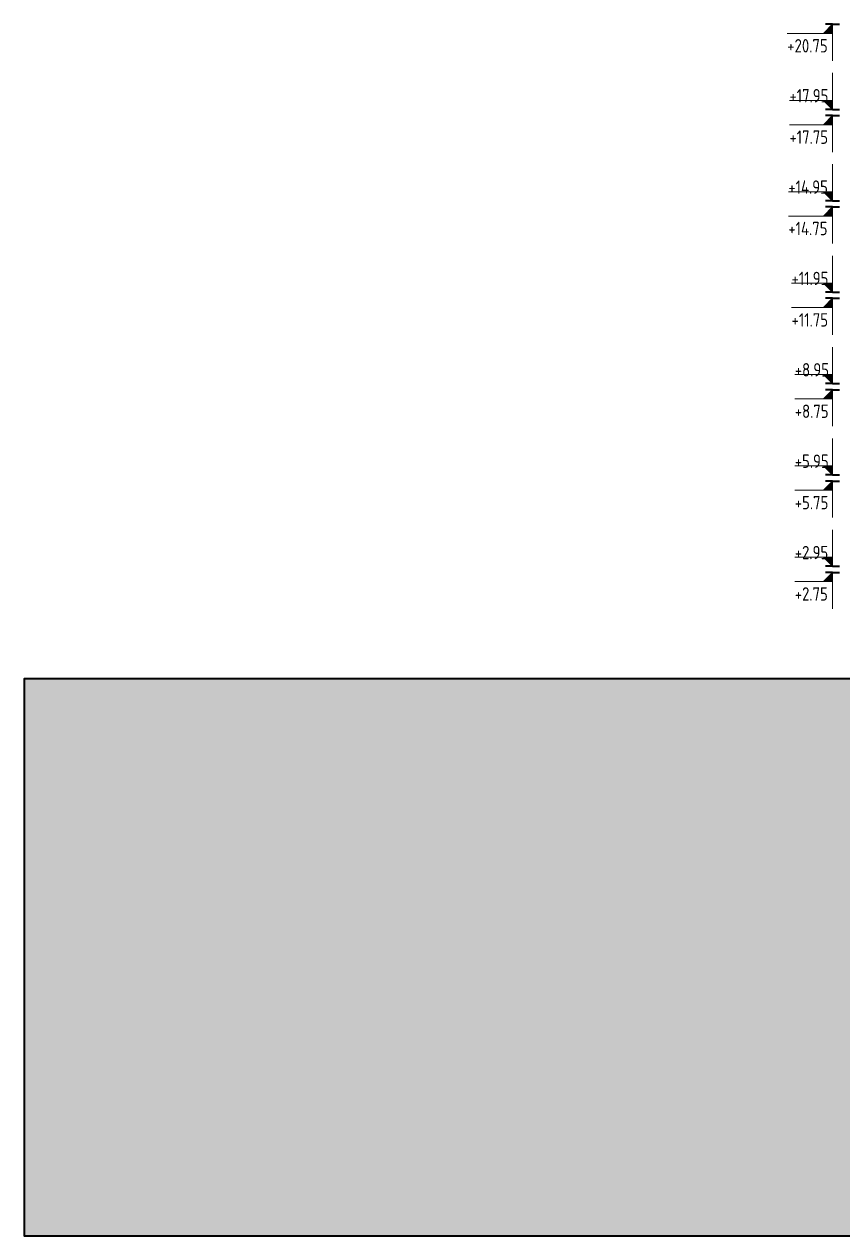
# Model space of a CAD drawing. Header units: millimetres. Extents: x 18162 to 7085488, y 72188 to 247925.
# Drawn here: x 5920026 to 5946905, y 72524 to 112306 of the extents above; entities that cross this region are included whole.
import ezdxf

# ---------------------------------------------------------------- set-up
doc = ezdxf.new("R2010")
doc.units = ezdxf.units.MM
doc.header["$MEASUREMENT"] = 0
doc.layers.add('Drawing & Figure', color=7, linetype='Continuous')
doc.styles.add('GENERATED_STYLE_3', font='', dxfattribs={"width": 0.8})
doc.styles.get('GENERATED_STYLE_3').set_extended_font_data('ISOCPEUR MON')

msp = doc.modelspace()

# ---------------------------------------------------------------- hatches: boundary and pattern name
at = {"linetype": 'Continuous', "lineweight": 13}
for points in [[(5946567.3, 112306.2), (5946267.3, 112006.2), (5946567.3, 112006.2)], [(5946567.3, 109506.2), (5946567.3, 109806.2), (5946267.3, 109806.2)], [(5946567.3, 109306.2), (5946267.3, 109006.2), (5946567.3, 109006.2)], [(5946567.3, 106506.2), (5946567.3, 106806.2), (5946267.3, 106806.2)], [(5946567.3, 106306.2), (5946267.3, 106006.2), (5946567.3, 106006.2)], [(5946567.3, 103506.2), (5946567.3, 103806.2), (5946267.3, 103806.2)], [(5946567.3, 103306.2), (5946267.3, 103006.2), (5946567.3, 103006.2)], [(5946567.3, 100506.2), (5946567.3, 100806.2), (5946267.3, 100806.2)], [(5946567.3, 100306.2), (5946267.3, 100006.2), (5946567.3, 100006.2)], [(5946567.3, 97506.2), (5946567.3, 97806.2), (5946267.3, 97806.2)], [(5946567.3, 97306.2), (5946267.3, 97006.2), (5946567.3, 97006.2)], [(5946567.3, 94506.2), (5946567.3, 94806.2), (5946267.3, 94806.2)], [(5946567.3, 94306.2), (5946267.3, 94006.2), (5946567.3, 94006.2)]]:
    msp.add_hatch(color=13, dxfattribs=at).paths.add_polyline_path(points)
at = {"layer": 'Drawing & Figure', "linetype": 'Continuous', "lineweight": 0}
msp.add_hatch(color=49, dxfattribs=at).paths.add_polyline_path([(5993421.1, 72524.1), (5993421.1, 87799.7), (5972278.1, 87799.7), (5955912.3, 90812.5), (5920026.1, 90812.5), (5920026.1, 72524.1)])

# ---------------------------------------------------------------- linework, layer by layer
at = {"color": 13, "linetype": 'Continuous', "lineweight": 13}
for p, q in [((5946567.3, 112306.2), (5946267.3, 112006.2)), ((5946567.3, 112306.2), (5946567.3, 111106.2)), ((5946567.3, 112006.2), (5945082.4, 112006.2)), ((5946267.3, 112006.2), (5946567.3, 112006.2)), ((5946567.3, 109506.2), (5946567.3, 110706.2)), ((5946567.3, 109806.2), (5945152.6, 109806.2)), ((5946567.3, 109506.2), (5946267.3, 109806.2)), ((5946267.3, 109806.2), (5946567.3, 109806.2)), ((5946567.3, 109006.2), (5945152.6, 109006.2)), ((5946567.3, 109306.2), (5946267.3, 109006.2)), ((5946267.3, 109006.2), (5946567.3, 109006.2)), ((5946567.3, 109306.2), (5946567.3, 108106.2)), ((5946567.3, 106506.2), (5946567.3, 107706.2)), ((5946567.3, 106806.2), (5945117.5, 106806.2)), ((5946567.3, 106506.2), (5946267.3, 106806.2)), ((5946267.3, 106806.2), (5946567.3, 106806.2)), ((5946567.3, 106306.2), (5946267.3, 106006.2)), ((5946567.3, 106306.2), (5946567.3, 105106.2)), ((5946567.3, 106006.2), (5945117.5, 106006.2)), ((5946267.3, 106006.2), (5946567.3, 106006.2)), ((5946567.3, 103506.2), (5946567.3, 104706.2)), ((5946567.3, 103806.2), (5945222.9, 103806.2)), ((5946567.3, 103506.2), (5946267.3, 103806.2)), ((5946267.3, 103806.2), (5946567.3, 103806.2)), ((5946567.3, 103306.2), (5946267.3, 103006.2)), ((5946567.3, 103306.2), (5946567.3, 102106.2)), ((5946567.3, 103006.2), (5945222.9, 103006.2)), ((5946267.3, 103006.2), (5946567.3, 103006.2)), ((5946567.3, 100506.2), (5946567.3, 101706.2)), ((5946567.3, 100806.2), (5945328.3, 100806.2)), ((5946567.3, 100506.2), (5946267.3, 100806.2)), ((5946267.3, 100806.2), (5946567.3, 100806.2)), ((5946567.3, 100306.2), (5946267.3, 100006.2)), ((5946567.3, 100306.2), (5946567.3, 99106.2)), ((5946567.3, 100006.2), (5945328.3, 100006.2)), ((5946267.3, 100006.2), (5946567.3, 100006.2)), ((5946567.3, 97506.2), (5946567.3, 98706.2)), ((5946567.3, 97806.2), (5945328.3, 97806.2)), ((5946567.3, 97506.2), (5946267.3, 97806.2)), ((5946267.3, 97806.2), (5946567.3, 97806.2)), ((5946567.3, 97306.2), (5946267.3, 97006.2)), ((5946567.3, 97306.2), (5946567.3, 96106.2)), ((5946567.3, 97006.2), (5945328.3, 97006.2)), ((5946267.3, 97006.2), (5946567.3, 97006.2)), ((5946567.3, 94506.2), (5946567.3, 95706.2)), ((5946567.3, 94806.2), (5945328.3, 94806.2)), ((5946567.3, 94506.2), (5946267.3, 94806.2)), ((5946267.3, 94806.2), (5946567.3, 94806.2)), ((5946567.3, 94306.2), (5946267.3, 94006.2)), ((5946567.3, 94306.2), (5946567.3, 93106.2)), ((5946567.3, 94006.2), (5945328.3, 94006.2)), ((5946267.3, 94006.2), (5946567.3, 94006.2))]:
    msp.add_line(p, q, dxfattribs=at)
at = {"color": 12, "linetype": 'Continuous', "lineweight": 35}
for p, q in [((5946567.3, 112306.2), (5946342.3, 112306.2)), ((5946567.3, 112306.2), (5946792.3, 112306.2)), ((5946567.3, 109506.2), (5946342.3, 109506.2)), ((5946567.3, 109506.2), (5946792.3, 109506.2)), ((5946567.3, 109306.2), (5946342.3, 109306.2)), ((5946567.3, 109306.2), (5946792.3, 109306.2)), ((5946567.3, 106506.2), (5946342.3, 106506.2)), ((5946567.3, 106306.2), (5946342.3, 106306.2)), ((5946567.3, 106506.2), (5946792.3, 106506.2)), ((5946567.3, 106306.2), (5946792.3, 106306.2)), ((5946567.3, 103506.2), (5946342.3, 103506.2)), ((5946567.3, 103506.2), (5946792.3, 103506.2)), ((5946567.3, 103306.2), (5946342.3, 103306.2)), ((5946567.3, 103306.2), (5946792.3, 103306.2)), ((5946567.3, 100506.2), (5946342.3, 100506.2)), ((5946567.3, 100306.2), (5946342.3, 100306.2)), ((5946567.3, 100506.2), (5946792.3, 100506.2)), ((5946567.3, 100306.2), (5946792.3, 100306.2)), ((5946567.3, 97506.2), (5946342.3, 97506.2)), ((5946567.3, 97506.2), (5946792.3, 97506.2)), ((5946567.3, 97306.2), (5946342.3, 97306.2)), ((5946567.3, 97306.2), (5946792.3, 97306.2)), ((5946567.3, 94506.2), (5946342.3, 94506.2)), ((5946567.3, 94306.2), (5946342.3, 94306.2)), ((5946567.3, 94506.2), (5946792.3, 94506.2)), ((5946567.3, 94306.2), (5946792.3, 94306.2))]:
    msp.add_line(p, q, dxfattribs=at)
at = {"layer": 'Drawing & Figure', "color": 7, "linetype": 'Continuous', "lineweight": 35, "flags": 128}
msp.add_lwpolyline([(5993421.1, 72524.1), (5993421.1, 87799.7), (5972278.1, 87799.7), (5955912.3, 90812.5), (5920026.1, 90812.5), (5920026.1, 72524.1)], close=True, dxfattribs=at)

# ---------------------------------------------------------------- texts
at = {"color": 13, "lineweight": 13, "char_height": 440, "attachment_point": 7, "style": 'GENERATED_STYLE_3'}
for s, insert in [('\\A1;{\\pql;\\fISOCPEUR MON|b0|i0|c0|p0;\\W0.800000;+20.75}', (5945082.4, 111378.4)), ('\\A1;{\\pql;\\fISOCPEUR MON|b0|i0|c0|p0;\\W0.800000;+17.95}', (5945152.6, 109738.4)), ('\\A1;{\\pql;\\fISOCPEUR MON|b0|i0|c0|p0;\\W0.800000;+17.75}', (5945152.6, 108378.4)), ('\\A1;{\\pql;\\fISOCPEUR MON|b0|i0|c0|p0;\\W0.800000;+14.95}', (5945117.5, 106738.4)), ('\\A1;{\\pql;\\fISOCPEUR MON|b0|i0|c0|p0;\\W0.800000;+14.75}', (5945117.5, 105378.4)), ('\\A1;{\\pql;\\fISOCPEUR MON|b0|i0|c0|p0;\\W0.800000;+11.95}', (5945222.9, 103738.4)), ('\\A1;{\\pql;\\fISOCPEUR MON|b0|i0|c0|p0;\\W0.800000;+11.75}', (5945222.9, 102378.4)), ('\\A1;{\\pql;\\fISOCPEUR MON|b0|i0|c0|p0;\\W0.800000;+8.95}', (5945328.3, 100738.4)), ('\\A1;{\\pql;\\fISOCPEUR MON|b0|i0|c0|p0;\\W0.800000;+8.75}', (5945328.3, 99378.4)), ('\\A1;{\\pql;\\fISOCPEUR MON|b0|i0|c0|p0;\\W0.800000;+5.95}', (5945328.3, 97738.4)), ('\\A1;{\\pql;\\fISOCPEUR MON|b0|i0|c0|p0;\\W0.800000;+5.75}', (5945328.3, 96378.4)), ('\\A1;{\\pql;\\fISOCPEUR MON|b0|i0|c0|p0;\\W0.800000;+2.95}', (5945328.3, 94738.4)), ('\\A1;{\\pql;\\fISOCPEUR MON|b0|i0|c0|p0;\\W0.800000;+2.75}', (5945328.3, 93378.4))]:
    msp.add_mtext(s, dxfattribs=dict(at, insert=insert))

doc.saveas('drawing.dxf')
